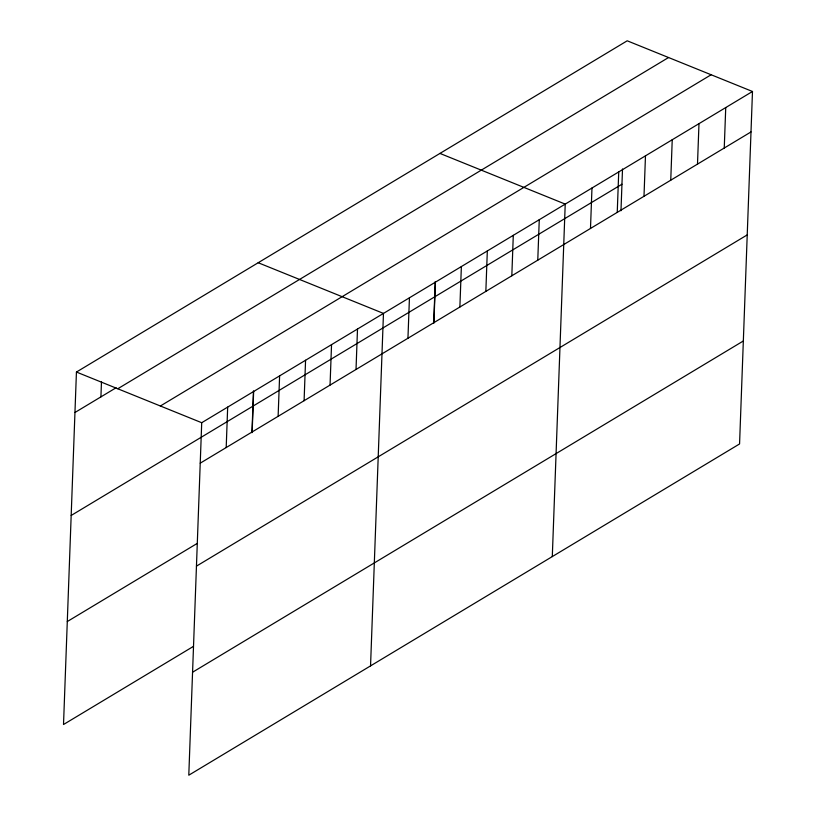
<?xml version="1.0" encoding="UTF-8"?>
<svg xmlns="http://www.w3.org/2000/svg" width="816" height="816" viewBox="0 0 816 816"><rect width="100%" height="100%" fill="white"/><g stroke="black" fill="none" stroke-linecap="round" stroke-linejoin="round"><path stroke-width="1.22" d="M752.485 91.484L201.715 422.719L188.792 775.2L739.561 443.955L752.485 91.484L627.208 40.8L76.439 372.045L63.515 724.516L193.341 646.445M100.919 396.882L101.48 381.704M226.195 447.556L227.674 407.102M251.96 432.674L253.49 390.895M252.164 431.939L253.643 391.486M278.123 416.323L279.613 375.87M304.093 400.707L305.572 360.264M330.052 385.091L331.541 344.648M356.021 369.485L357.5 329.032M370.546 665.887L383.469 313.415L258.193 262.732M407.949 338.252L409.438 297.799M433.714 323.36L435.244 281.591M433.918 322.636L435.397 282.183M459.877 307.02L461.366 266.567M485.846 291.404L487.325 250.951M511.816 275.788L513.295 235.334M537.775 260.171L539.264 219.718M552.299 556.583L565.223 204.102L439.946 153.418M590.488 228.47L591.977 188.017M617.243 212.374L618.732 171.921M620.976 210.742L622.516 168.963M643.997 196.289L645.476 155.836M670.752 180.203L672.231 139.75M697.496 164.108L698.986 123.655M724.251 148.022L725.74 107.569M74.95 412.498L116.066 387.773M117.779 388.763L668.549 57.528M160.375 406.001L711.144 74.756M71.176 515.467L621.955 184.222M200.226 463.172L751.006 131.937M67.289 621.547L197.115 543.476M196.452 566.141L747.232 234.896M192.566 672.231L743.335 340.986M76.439 372.045L201.715 422.719"/></g></svg>
